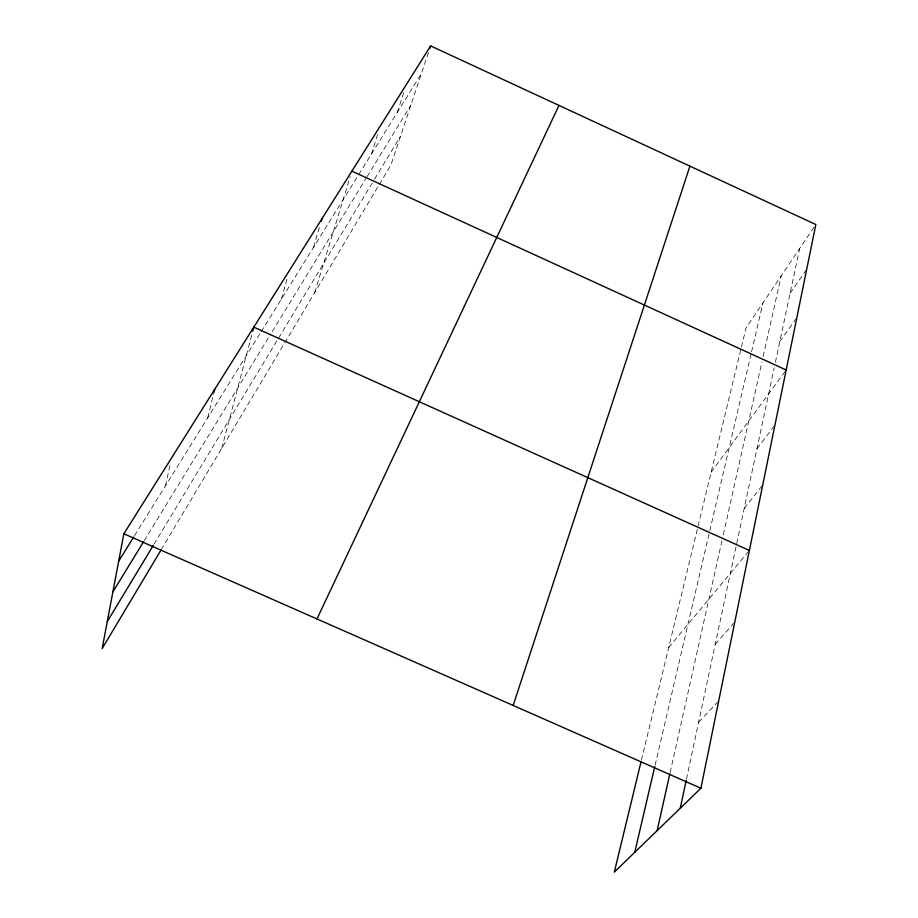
<?xml version="1.0" encoding="UTF-8"?>
<svg xmlns="http://www.w3.org/2000/svg" width="918" height="918" viewBox="0 0 918 918"><rect width="100%" height="100%" fill="white"/><g stroke="black" fill="none" stroke-linecap="round" stroke-linejoin="round"><path stroke-width="0.69" stroke-dasharray="4.59 3.44" d="M686.48 779.107L774.23 367.728M775.4 362.231L799.67 248.48M165.458 485.851L170.392 463.441M670.151 772.451L722.673 537.604M723.292 534.804L761.929 362.036M763.156 356.528L781.207 275.859M655.096 765.176L709.511 531.992M709.832 530.627L751.245 353.166M751.567 351.789L762.984 302.86M641.43 760.138L741.124 348.312M741.446 346.958L746.047 327.99L815.058 225.667M207.778 417.69L214.055 392.009M221.743 448.34L252.002 333.957M281.367 299.142L287.495 277.328M313.566 247.263L319.98 225.507M314.633 292.785L350.24 176.543M371.342 154.213L378.147 132.731M397.345 112.329L403.84 92.385M428.454 52.475L390.896 165.068L161.843 548.643M154.029 544.167L373.833 180.353M374.567 179.136L400.535 136.151M144.31 540.553L270.799 333.934M272.267 331.536L366.328 177.874M367.074 176.681L410.908 105.054M134.533 535.676L260.448 332.844M261.194 331.639L358.009 175.682M358.754 174.489L421.431 73.52M790.111 293.301L805.901 270.443M779.795 341.611L796.032 318.776M711.106 472.311L785.338 371.113M756.948 448.764L774.081 426.216M744.234 508.365L761.837 486.138M668.694 647.511L748.48 551.523M715.237 644.287L733.838 623.173M698.609 722.236L717.727 702.018"/><path stroke-width="1.38" d="M641.097 761.515L614.326 872.1L700.904 788.241L815.827 224.531L430.645 45.9L123.861 533.794L102.173 648.567L161.109 549.871M680.272 808.23L686.194 780.484M657.139 830.629L669.842 773.828M634.763 852.306L654.775 766.553M214.055 392.009L214.72 389.301M252.725 331.226L253.804 327.152L749.386 550.433M321.185 221.433L321.988 218.713M513.162 705.46L689.923 166.135M429.773 48.528L430.645 45.9M316.985 618.95L558.97 105.409M107.291 621.52L153.283 545.395M112.891 591.88L143.564 541.769M118.686 561.185L133.776 536.892M123.861 533.794L700.904 788.241M351.904 171.138L786.175 369.977"/></g></svg>
